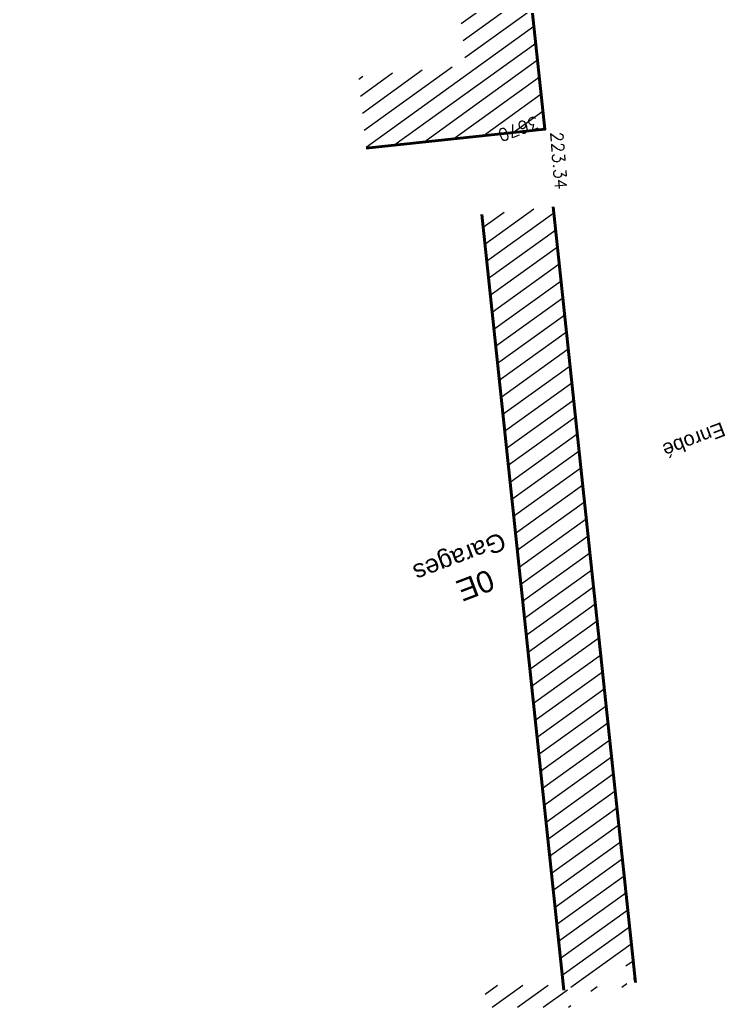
# Model space of a CAD drawing. Header units: centimetres. Extents: x 212517 to 243222, y -357108 to -330212.
# Drawn here: x 215052 to 216971, y -353347 to -350600 of the extents above; entities that cross this region are included whole.
import ezdxf
from ezdxf.enums import TextEntityAlignment as Align

# ---------------------------------------------------------------- set-up
doc = ezdxf.new("R2010")
doc.units = ezdxf.units.CM
doc.layers.add('Fond topo - BAT', color=252, linetype='Continuous', lineweight=50)
doc.layers.add('Fond topo - P', color=252, linetype='Continuous', lineweight=50)
for name, color, linetype in [('Fond topo - BAT_DES', 252, 'Continuous'), ('Fond topo - BAT_HAC', 252, 'Continuous'), ('Fond topo - BAT_TXT', 252, 'Continuous'), ('Fond topo - VOI_TXT', 252, 'Continuous'), ('Fond topo - Z_500', 252, 'Continuous'), ('prlm-VRD', 2, 'Continuous')]:
    doc.layers.add(name, color=color, linetype=linetype)
for name, color, linetype, plot in [('Fond topo - N', 252, 'Continuous', False), ('Fond topo - NCACHE', 252, 'Continuous', False), ('Fond topo - ZCACHE', 252, 'Continuous', False)]:
    doc.layers.add(name, color=color, linetype=linetype, plot=plot)
doc.styles.add('2000_ARIAL', font='arial.ttf', dxfattribs={"height": 0.4})
doc.styles.add('SIMPLEX', font='simplex_.ttf', dxfattribs={"height": 1.25})
pattern_1 = [(205.06565, (9733.26, 14765.28), (17.48642, -37.38784), [])]

# ---------------------------------------------------------------- blocks, each defined once
blk = doc.blocks.new('PTOPO')
at = {"layer": 'Fond topo - NCACHE', "style": 'SIMPLEX'}
blk.add_attdef('MAT', text='', height=0.34, dxfattribs=at).set_placement((0.1, -0.1), align=Align.TOP_LEFT)
at = {"layer": 'Fond topo - ZCACHE', "style": 'SIMPLEX'}
blk.add_attdef('ALT', (0.1, 0.1), '', height=0.34, dxfattribs=at)
blk = doc.blocks.new('A$C1F970F0F')
at = {"layer": 'Fond topo - BAT_HAC'}
h = blk.add_hatch(dxfattribs=at)
h.set_pattern_fill('ANSI31*129', color=256, scale=12.999999, angle=319.2764, style=0, pattern_type=2)
h.set_pattern_definition(pattern_1)
h.paths.add_polyline_path([(-13198.4, 3876), (-13182.4, 4075.4), (-11992.5, 3979.2), (-12082.3, 2863.7), (-12132.1, 2867.7), (-12151.5, 2626.2), (-12101.7, 2622.2), (-12197.9, 1427.7), (-12696.2, 1468.5), (-12679.9, 1667.9), (-12381.1, 1643.4), (-12317.1, 2438.8), (-12366.9, 2442.9), (-12315.4, 3083.1), (-12265.6, 3079.1), (-12207.9, 3795.9)])
h = blk.add_hatch(dxfattribs=at)
h.set_pattern_fill('ANSI31*129', color=256, scale=12.999999, angle=319.2764, style=0, pattern_type=2)
h.set_pattern_definition(pattern_1)
h.paths.add_polyline_path([(-12570.3, -925.3), (-12581.7, -985.5), (-12815.5, -941.2), (-12804.1, -881)])
h.paths.add_polyline_path([(-12414.9, 1227.3), (-12215.6, 1211), (-12392.7, -951.2), (-12592, -934.9)])
h.paths.add_polyline_path([(-12403.3, -899.8), (-12523.7, -921.1), (-12514.8, -971.4), (-12394.4, -950)])
at = {"layer": 'Fond topo - BAT', "ltscale": 2, "flags": 128}
for points in [[(-12101.7, 2622.2), (-12197.9, 1427.7), (-12696.2, 1468.5)], [(-12592, -934.9), (-12414.9, 1227.3)], [(-12392.7, -951.2), (-12215.6, 1211)]]:
    blk.add_lwpolyline(points, dxfattribs=at)
at = {"layer": 'Fond topo - P', "ltscale": 2}
ref = blk.add_blockref('PTOPO', (-12197.9, 1427.7), dxfattribs=dict(at, xscale=99.99999999999994, yscale=99.99999999999994, zscale=99.99999999999994, rotation=190.0656205306617))
ref.add_attrib('MAT', '3670', dxfattribs={"layer": 'Fond topo - N', "color": 0, "ltscale": 2, "height": 34, "rotation": 190.0656, "style": 'SIMPLEX'}).set_placement((-12209.5, 1435.8), align=Align.TOP_LEFT)
ref.add_attrib('ALT', '223.34', (-12184.8, 1416.3), dxfattribs={"layer": 'Fond topo - Z_500', "color": 0, "ltscale": 2, "height": 34, "rotation": 263.9174, "style": 'SIMPLEX'})
at = {"layer": 'Fond topo - BAT_DES', "style": '2000_ARIAL'}
blk.add_text('0E', height=60, rotation=190.0656, dxfattribs=at).set_placement((-12578.6, 255.3))
at = {"layer": 'Fond topo - BAT_TXT', "style": '2000_ARIAL'}
blk.add_text('Garages', height=50, rotation=190.0656, dxfattribs=at).set_placement((-12525.1, 349.8))
at = {"layer": 'Fond topo - VOI_TXT', "style": '2000_ARIAL'}
blk.add_text('Enrobé', height=40, rotation=190.0656, dxfattribs=at).set_placement((-11866.8, 536.7))

msp = doc.modelspace()

# ---------------------------------------------------------------- block references
at = {"layer": 'prlm-VRD', "rotation": 10.72360141139323}
msp.add_blockref('A$C1F970F0F', (228762.2, -350037.5), dxfattribs=at)

doc.saveas('drawing.dxf')
